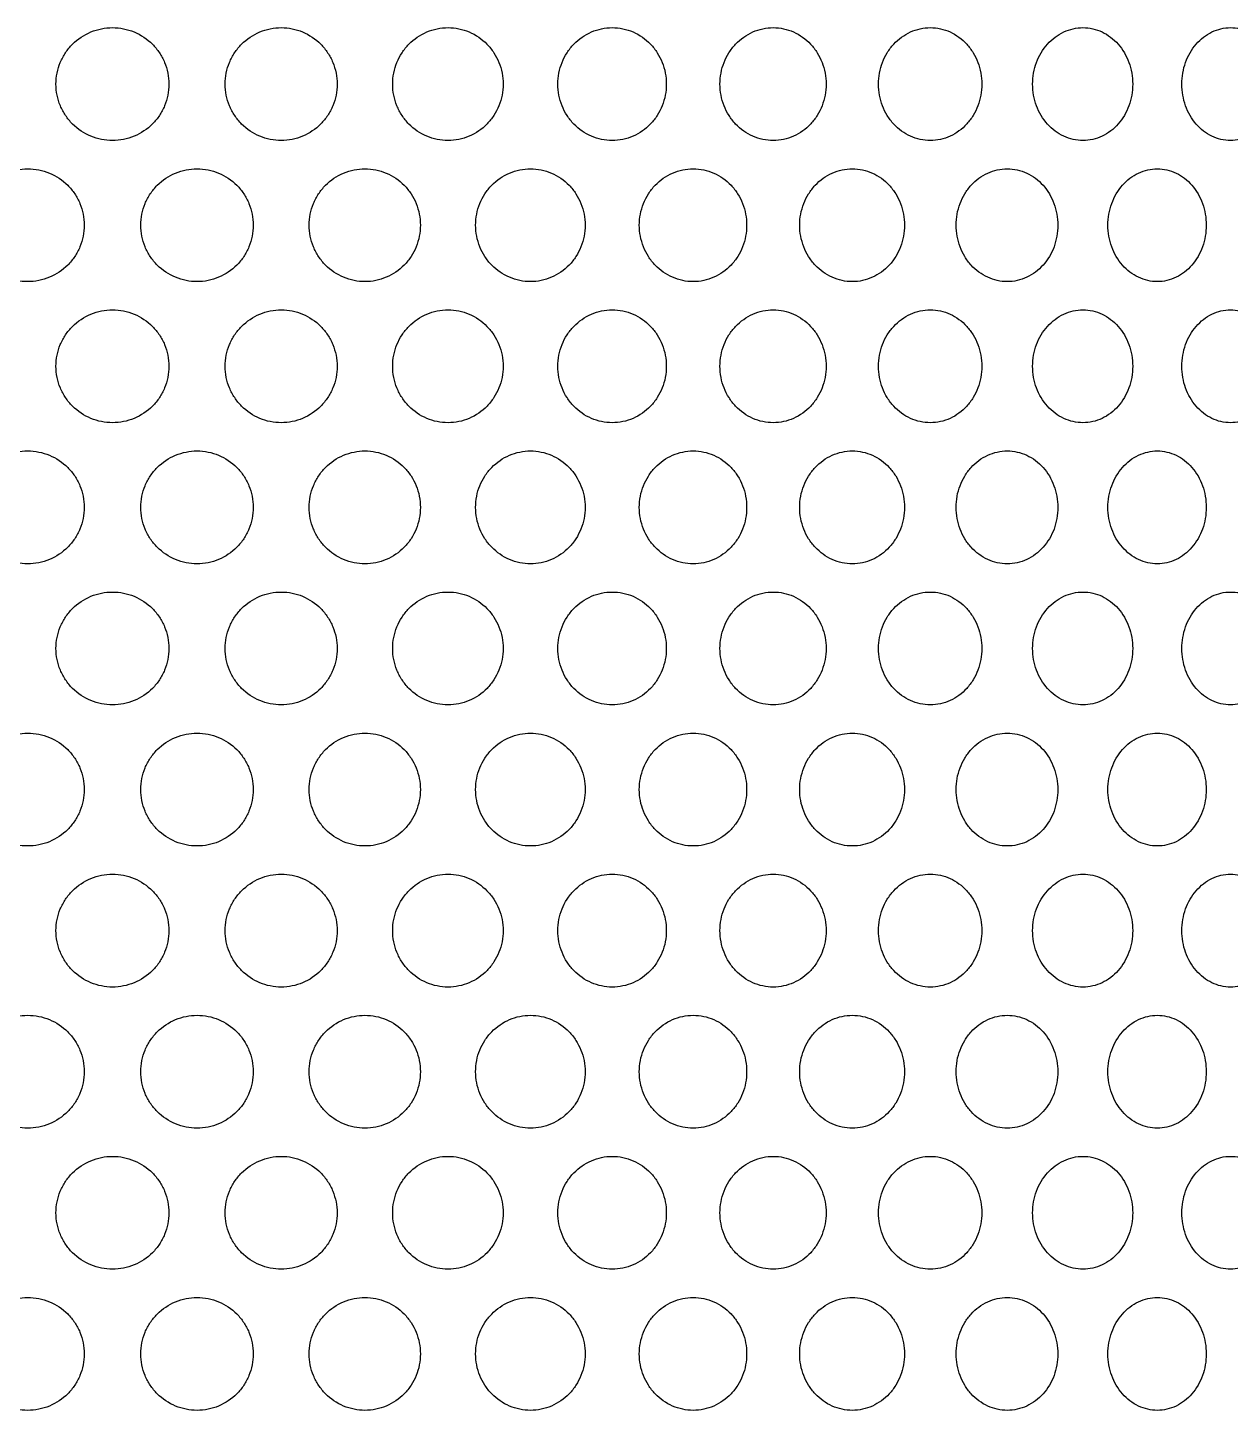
# Model space of a CAD drawing. Header units: millimetres. Extents: x 324 to 7054, y -67 to 2159.
# Drawn here: x 750.4 to 835.6, y 485 to 583 of the extents above; entities that cross this region are included whole.
import ezdxf

# ---------------------------------------------------------------- set-up
doc = ezdxf.new("R2010")
doc.units = ezdxf.units.MM
doc.header["$LTSCALE"] = 153.67
doc.layers.add('02___PRT_ALL_AXES', color=7, linetype='CONTINUOUS')

msp = doc.modelspace()

# ---------------------------------------------------------------- linework, layer by layer
at = {"layer": '02___PRT_ALL_AXES', "linetype": 'Continuous'}
for points in [[(752.37632, 579), (752.37667, 579.26583), (752.42868, 579.78945), (752.65989, 580.54514), (753.03027, 581.23528), (753.69785, 582.04859), (754.80822, 582.7909), (756.38491, 583.10456), (757.9558, 582.79082), (759.06199, 582.05038), (759.72703, 581.2386), (760.09688, 580.54817), (760.32796, 579.79095), (760.37991, 579.2663), (760.38025, 579)], [(764.36585, 579), (764.36619, 579.26583), (764.41779, 579.78945), (764.64715, 580.54514), (765.01453, 581.23528), (765.67662, 582.04859), (766.77756, 582.7909), (768.34005, 583.10456), (769.8959, 582.79082), (770.99093, 582.05038), (771.64908, 581.2386), (772.01506, 580.54817), (772.24369, 579.79095), (772.29508, 579.2663), (772.29542, 579)], [(776.23587, 579), (776.23621, 579.26583), (776.28719, 579.78945), (776.51379, 580.54514), (776.87671, 581.23528), (777.53065, 582.04859), (778.61775, 582.7909), (780.15978, 583.10456), (781.69437, 582.79082), (782.77386, 582.05038), (783.42249, 581.2386), (783.78312, 580.54817), (784.00838, 579.79095), (784.05902, 579.2663), (784.05935, 579)], [(787.93889, 579), (787.93923, 579.26583), (787.98938, 579.78945), (788.21231, 580.54514), (788.56931, 581.23528), (789.21249, 582.04859), (790.2814, 582.7909), (791.79679, 583.10456), (793.30398, 582.79082), (794.36361, 582.05038), (795.00013, 581.2386), (795.35396, 580.54817), (795.57496, 579.79095), (795.62463, 579.2663), (795.62496, 579)], [(799.42806, 579), (799.42839, 579.26583), (799.47752, 579.78945), (799.69588, 580.54514), (800.04554, 581.23528), (800.67538, 582.04859), (801.72182, 582.7909), (803.20451, 583.10456), (804.67826, 582.79082), (805.71379, 582.05038), (806.33564, 581.2386), (806.68127, 580.54817), (806.89711, 579.79095), (806.94562, 579.2663), (806.94594, 579)], [(810.65738, 579), (810.6577, 579.26583), (810.70561, 579.78945), (810.91854, 580.54514), (811.25945, 581.23528), (811.87343, 582.04859), (812.89321, 582.7909), (814.33727, 583.10456), (815.77168, 582.79082), (816.77896, 582.05038), (817.38366, 581.2386), (817.71969, 580.54817), (817.92952, 579.79095), (817.97668, 579.2663), (817.97699, 579)], [(821.5819, 579), (821.58221, 579.26583), (821.62871, 579.78945), (821.83535, 580.54514), (822.16615, 581.23528), (822.76182, 582.04859), (823.75086, 582.7909), (825.1505, 583.10456), (826.53983, 582.79082), (827.51483, 582.05038), (828.09996, 581.2386), (828.42506, 580.54817), (828.62803, 579.79095), (828.67364, 579.2663), (828.67394, 579)], [(832.15791, 579), (832.15821, 579.26583), (832.2031, 579.78945), (832.40263, 580.54514), (832.72199, 581.23528), (833.29696, 582.04859), (834.2513, 582.7909), (835.60093, 583.10456), (836.93962, 582.79082), (837.87843, 582.05038), (838.44164, 581.2386), (838.7545, 580.54817), (838.94981, 579.79095), (838.99369, 579.2663), (838.99398, 579)], [(760.38025, 579), (760.37991, 578.73417), (760.32815, 578.21055), (760.09803, 577.45486), (759.72926, 576.76472), (759.06423, 575.95141), (757.95703, 575.2091), (756.38192, 574.89544), (754.80945, 575.20918), (753.70009, 575.94962), (753.03251, 576.7614), (752.66104, 577.45183), (752.42887, 578.20905), (752.37666, 578.7337), (752.37632, 579)], [(772.29542, 579), (772.29508, 578.73417), (772.24388, 578.21055), (772.0162, 577.45486), (771.6513, 576.76472), (770.99315, 575.95141), (769.89712, 575.2091), (768.33709, 574.89544), (766.77878, 575.20918), (765.67884, 575.94962), (765.01676, 576.7614), (764.6483, 577.45183), (764.41798, 578.20905), (764.36618, 578.7337), (764.36585, 579)], [(784.05935, 579), (784.05901, 578.73417), (784.00857, 578.21055), (783.78424, 577.45486), (783.42467, 576.76472), (782.77604, 575.95141), (781.69557, 575.2091), (780.15686, 574.89544), (778.61896, 575.20918), (777.53285, 575.94962), (776.87891, 576.7614), (776.51492, 577.45183), (776.28738, 578.20905), (776.23621, 578.7337), (776.23587, 579)], [(795.62496, 579), (795.62463, 578.73417), (795.57514, 578.21055), (795.35506, 577.45486), (795.00227, 576.76472), (794.36575, 575.95141), (793.30516, 575.2091), (791.79392, 574.89544), (790.28258, 575.20918), (789.21465, 575.94962), (788.57148, 576.7614), (788.21342, 577.45183), (787.98957, 578.20905), (787.93922, 578.7337), (787.93889, 579)], [(806.94594, 579), (806.94562, 578.73417), (806.89729, 578.21055), (806.68234, 577.45486), (806.33773, 576.76472), (805.71588, 575.95141), (804.67942, 575.2091), (803.20171, 574.89544), (801.72298, 575.20918), (800.6775, 575.94962), (800.04766, 576.7614), (799.69697, 577.45183), (799.4777, 578.20905), (799.42838, 578.7337), (799.42806, 579)], [(817.97699, 579), (817.97667, 578.73417), (817.92969, 578.21055), (817.72074, 577.45486), (817.38569, 576.76472), (816.781, 575.95141), (815.77281, 575.2091), (814.33454, 574.89544), (812.89434, 575.20918), (811.87549, 575.94962), (811.26151, 576.7614), (810.9196, 577.45183), (810.70578, 578.20905), (810.65769, 578.7337), (810.65738, 579)], [(828.67394, 579), (828.67364, 578.73417), (828.62819, 578.21055), (828.42606, 577.45486), (828.10193, 576.76472), (827.5168, 575.95141), (826.54093, 575.2091), (825.14786, 574.89544), (823.75195, 575.20918), (822.76382, 575.94962), (822.16816, 576.7614), (821.83638, 577.45183), (821.62888, 578.20905), (821.58221, 578.7337), (821.5819, 579)], [(838.99398, 579), (838.99369, 578.73417), (838.94997, 578.21055), (838.75547, 577.45486), (838.44354, 576.76472), (837.88033, 575.95141), (836.94067, 575.2091), (835.59838, 574.89544), (834.25235, 575.20918), (833.29889, 575.94962), (832.72393, 576.7614), (832.40363, 577.45183), (832.20327, 578.20905), (832.1582, 578.7337), (832.15791, 579)], [(746.35174, 569), (746.35208, 569.26583), (746.40422, 569.78945), (746.63601, 570.54514), (747.00733, 571.23528), (747.67665, 572.04859), (748.79007, 572.7909), (750.37151, 573.10456), (751.94755, 572.79082), (753.05767, 572.05038), (753.72515, 571.2386), (754.09639, 570.54817), (754.32835, 569.79095), (754.3805, 569.2663), (754.38084, 569)], [(758.38303, 569), (758.38338, 569.26583), (758.4352, 569.78945), (758.66561, 570.54514), (759.03467, 571.23528), (759.69984, 572.04859), (760.80605, 572.7909), (762.37642, 573.10456), (763.94057, 572.79082), (765.04174, 572.05038), (765.70366, 571.2386), (766.07177, 570.54817), (766.30173, 569.79095), (766.35343, 569.2663), (766.35377, 569)], [(770.31878, 569), (770.31912, 569.26583), (770.37043, 569.78945), (770.59853, 570.54514), (770.96387, 571.23528), (771.62221, 572.04859), (772.71677, 572.7909), (774.26981, 573.10456), (775.8158, 572.79082), (776.90361, 572.05038), (777.55733, 571.2386), (777.92081, 570.54817), (778.14787, 569.79095), (778.19892, 569.2663), (778.19925, 569)], [(782.11121, 569), (782.11154, 569.26583), (782.16213, 569.78945), (782.38701, 570.54514), (782.74715, 571.23528), (783.39604, 572.04859), (784.47458, 572.7909), (786.00406, 573.10456), (787.5257, 572.79082), (788.5958, 572.05038), (789.2387, 571.2386), (789.59611, 570.54817), (789.81935, 569.79095), (789.86953, 569.2663), (789.86986, 569)], [(793.7131, 569), (793.71344, 569.26583), (793.7631, 569.78945), (793.98386, 570.54514), (794.33737, 571.23528), (794.97419, 572.04859), (796.0324, 572.7909), (797.53219, 573.10456), (799.0234, 572.79082), (800.07151, 572.05038), (800.70101, 571.2386), (801.05091, 570.54817), (801.26944, 569.79095), (801.31856, 569.2663), (801.31888, 569)], [(805.07803, 569), (805.07836, 569.26583), (805.1269, 569.78945), (805.34266, 570.54514), (805.68811, 571.23528), (806.31034, 572.04859), (807.34396, 572.7909), (808.80807, 573.10456), (810.26288, 572.79082), (811.2848, 572.05038), (811.89838, 571.2386), (812.23938, 570.54817), (812.45232, 569.79095), (812.50018, 569.2663), (812.5005, 569)], [(816.1605, 569), (816.16082, 569.26583), (816.20805, 569.78945), (816.41794, 570.54514), (816.75396, 571.23528), (817.35909, 572.04859), (818.364, 572.7909), (819.78656, 573.10456), (821.19914, 572.79082), (822.19078, 572.05038), (822.78599, 571.2386), (823.11672, 570.54817), (823.32322, 569.79095), (823.36963, 569.2663), (823.36993, 569)], [(826.91615, 569), (826.91646, 569.26583), (826.96218, 569.78945), (827.16536, 570.54514), (827.49061, 571.23528), (828.07622, 572.04859), (829.04839, 572.7909), (830.42372, 573.10456), (831.78841, 572.79082), (832.7458, 572.05038), (833.32025, 571.2386), (833.63939, 570.54817), (833.83863, 569.79095), (833.8834, 569.2663), (833.88369, 569)], [(754.38084, 569), (754.3805, 568.73417), (754.32854, 568.21055), (754.09755, 567.45486), (753.72739, 566.76472), (753.05991, 565.95141), (751.94879, 565.2091), (750.36851, 564.89544), (748.79131, 565.20918), (747.6789, 565.94962), (747.00958, 566.7614), (746.63716, 567.45183), (746.40441, 568.20905), (746.35208, 568.7337), (746.35174, 569)], [(766.35377, 569), (766.35343, 568.73417), (766.30192, 568.21055), (766.07291, 567.45486), (765.70589, 566.76472), (765.04397, 565.95141), (763.9418, 565.2091), (762.37345, 564.89544), (760.80728, 565.20918), (759.70207, 565.94962), (759.03691, 566.7614), (758.66676, 567.45183), (758.4354, 568.20905), (758.38337, 568.7337), (758.38303, 569)], [(778.19925, 569), (778.19891, 568.73417), (778.14806, 568.21055), (777.92194, 567.45486), (777.55953, 566.76472), (776.90581, 565.95141), (775.81702, 565.2091), (774.26687, 564.89544), (772.71799, 565.20918), (771.62442, 565.94962), (770.96608, 566.7614), (770.59967, 567.45183), (770.37062, 568.20905), (770.31912, 568.7337), (770.31878, 569)], [(789.86986, 569), (789.86952, 568.73417), (789.81953, 568.21055), (789.59722, 567.45486), (789.24086, 566.76472), (788.59797, 565.95141), (787.5269, 565.2091), (786.00116, 564.89544), (784.47578, 565.20918), (783.39822, 565.94962), (782.74934, 566.7614), (782.38813, 567.45183), (782.16232, 568.20905), (782.11154, 568.7337), (782.11121, 569)], [(801.31888, 569), (801.31856, 568.73417), (801.26962, 568.21055), (801.052, 567.45486), (800.70313, 566.76472), (800.07363, 565.95141), (799.02458, 565.2091), (797.52935, 564.89544), (796.03357, 565.20918), (794.97634, 565.94962), (794.33951, 566.7614), (793.98496, 567.45183), (793.76329, 568.20905), (793.71343, 568.7337), (793.7131, 569)], [(812.5005, 569), (812.50018, 568.73417), (812.4525, 568.21055), (812.24044, 567.45486), (811.90044, 566.76472), (811.28686, 565.95141), (810.26402, 565.2091), (808.8053, 564.89544), (807.34511, 565.20918), (806.31243, 565.94962), (805.69021, 566.7614), (805.34374, 567.45183), (805.12708, 568.20905), (805.07835, 568.7337), (805.07803, 569)], [(823.36993, 569), (823.36963, 568.73417), (823.32339, 568.21055), (823.11775, 567.45486), (822.78799, 566.76472), (822.19278, 565.95141), (821.20025, 565.2091), (819.78387, 564.89544), (818.36511, 565.20918), (817.36112, 565.94962), (816.756, 566.7614), (816.41898, 567.45183), (816.20822, 568.20905), (816.16081, 568.7337), (816.1605, 569)], [(833.88369, 569), (833.8834, 568.73417), (833.83879, 568.21055), (833.64038, 567.45486), (833.32218, 566.76472), (832.74773, 565.95141), (831.78948, 565.2091), (830.42112, 564.89544), (829.04947, 565.20918), (828.07818, 565.94962), (827.49258, 566.7614), (827.16638, 567.45183), (826.96235, 568.20905), (826.91645, 568.7337), (826.91615, 569)], [(752.37632, 559), (752.37667, 559.26583), (752.42868, 559.78945), (752.65989, 560.54514), (753.03027, 561.23528), (753.69785, 562.04859), (754.80822, 562.7909), (756.38491, 563.10456), (757.9558, 562.79082), (759.06199, 562.05038), (759.72703, 561.2386), (760.09688, 560.54817), (760.32796, 559.79095), (760.37991, 559.2663), (760.38025, 559)], [(764.36585, 559), (764.36619, 559.26583), (764.41779, 559.78945), (764.64715, 560.54514), (765.01453, 561.23528), (765.67662, 562.04859), (766.77756, 562.7909), (768.34005, 563.10456), (769.8959, 562.79082), (770.99093, 562.05038), (771.64908, 561.2386), (772.01506, 560.54817), (772.24369, 559.79095), (772.29508, 559.2663), (772.29542, 559)], [(776.23587, 559), (776.23621, 559.26583), (776.28719, 559.78945), (776.51379, 560.54514), (776.87671, 561.23528), (777.53065, 562.04859), (778.61775, 562.7909), (780.15978, 563.10456), (781.69437, 562.79082), (782.77386, 562.05038), (783.42249, 561.2386), (783.78312, 560.54817), (784.00838, 559.79095), (784.05902, 559.2663), (784.05935, 559)], [(787.93889, 559), (787.93923, 559.26583), (787.98938, 559.78945), (788.21231, 560.54514), (788.56931, 561.23528), (789.21249, 562.04859), (790.2814, 562.7909), (791.79679, 563.10456), (793.30398, 562.79082), (794.36361, 562.05038), (795.00013, 561.2386), (795.35396, 560.54817), (795.57496, 559.79095), (795.62463, 559.2663), (795.62496, 559)], [(799.42806, 559), (799.42839, 559.26583), (799.47752, 559.78945), (799.69588, 560.54514), (800.04554, 561.23528), (800.67538, 562.04859), (801.72182, 562.7909), (803.20451, 563.10456), (804.67826, 562.79082), (805.71379, 562.05038), (806.33564, 561.2386), (806.68127, 560.54817), (806.89711, 559.79095), (806.94562, 559.2663), (806.94594, 559)], [(810.65738, 559), (810.6577, 559.26583), (810.70561, 559.78945), (810.91854, 560.54514), (811.25945, 561.23528), (811.87343, 562.04859), (812.89321, 562.7909), (814.33727, 563.10456), (815.77168, 562.79082), (816.77896, 562.05038), (817.38366, 561.2386), (817.71969, 560.54817), (817.92952, 559.79095), (817.97668, 559.2663), (817.97699, 559)], [(821.5819, 559), (821.58221, 559.26583), (821.62871, 559.78945), (821.83535, 560.54514), (822.16615, 561.23528), (822.76182, 562.04859), (823.75086, 562.7909), (825.1505, 563.10456), (826.53983, 562.79082), (827.51483, 562.05038), (828.09996, 561.2386), (828.42506, 560.54817), (828.62803, 559.79095), (828.67364, 559.2663), (828.67394, 559)], [(832.15791, 559), (832.15821, 559.26583), (832.2031, 559.78945), (832.40263, 560.54514), (832.72199, 561.23528), (833.29696, 562.04859), (834.2513, 562.7909), (835.60093, 563.10456), (836.93962, 562.79082), (837.87843, 562.05038), (838.44164, 561.2386), (838.7545, 560.54817), (838.94981, 559.79095), (838.99369, 559.2663), (838.99398, 559)], [(760.38025, 559), (760.37991, 558.73417), (760.32815, 558.21055), (760.09803, 557.45486), (759.72926, 556.76472), (759.06423, 555.95141), (757.95703, 555.2091), (756.38192, 554.89544), (754.80945, 555.20918), (753.70009, 555.94962), (753.03251, 556.7614), (752.66104, 557.45183), (752.42887, 558.20905), (752.37666, 558.7337), (752.37632, 559)], [(772.29542, 559), (772.29508, 558.73417), (772.24388, 558.21055), (772.0162, 557.45486), (771.6513, 556.76472), (770.99315, 555.95141), (769.89712, 555.2091), (768.33709, 554.89544), (766.77878, 555.20918), (765.67884, 555.94962), (765.01676, 556.7614), (764.6483, 557.45183), (764.41798, 558.20905), (764.36618, 558.7337), (764.36585, 559)], [(784.05935, 559), (784.05901, 558.73417), (784.00857, 558.21055), (783.78424, 557.45486), (783.42467, 556.76472), (782.77604, 555.95141), (781.69557, 555.2091), (780.15686, 554.89544), (778.61896, 555.20918), (777.53285, 555.94962), (776.87891, 556.7614), (776.51492, 557.45183), (776.28738, 558.20905), (776.23621, 558.7337), (776.23587, 559)], [(795.62496, 559), (795.62463, 558.73417), (795.57514, 558.21055), (795.35506, 557.45486), (795.00227, 556.76472), (794.36575, 555.95141), (793.30516, 555.2091), (791.79392, 554.89544), (790.28258, 555.20918), (789.21465, 555.94962), (788.57148, 556.7614), (788.21342, 557.45183), (787.98957, 558.20905), (787.93922, 558.7337), (787.93889, 559)], [(806.94594, 559), (806.94562, 558.73417), (806.89729, 558.21055), (806.68234, 557.45486), (806.33773, 556.76472), (805.71588, 555.95141), (804.67942, 555.2091), (803.20171, 554.89544), (801.72298, 555.20918), (800.6775, 555.94962), (800.04766, 556.7614), (799.69697, 557.45183), (799.4777, 558.20905), (799.42838, 558.7337), (799.42806, 559)], [(817.97699, 559), (817.97667, 558.73417), (817.92969, 558.21055), (817.72074, 557.45486), (817.38569, 556.76472), (816.781, 555.95141), (815.77281, 555.2091), (814.33454, 554.89544), (812.89434, 555.20918), (811.87549, 555.94962), (811.26151, 556.7614), (810.9196, 557.45183), (810.70578, 558.20905), (810.65769, 558.7337), (810.65738, 559)], [(828.67394, 559), (828.67364, 558.73417), (828.62819, 558.21055), (828.42606, 557.45486), (828.10193, 556.76472), (827.5168, 555.95141), (826.54093, 555.2091), (825.14786, 554.89544), (823.75195, 555.20918), (822.76382, 555.94962), (822.16816, 556.7614), (821.83638, 557.45183), (821.62888, 558.20905), (821.58221, 558.7337), (821.5819, 559)], [(838.99398, 559), (838.99369, 558.73417), (838.94997, 558.21055), (838.75547, 557.45486), (838.44354, 556.76472), (837.88033, 555.95141), (836.94067, 555.2091), (835.59838, 554.89544), (834.25235, 555.20918), (833.29889, 555.94962), (832.72393, 556.7614), (832.40363, 557.45183), (832.20327, 558.20905), (832.1582, 558.7337), (832.15791, 559)], [(746.35174, 549), (746.35208, 549.26583), (746.40422, 549.78945), (746.63601, 550.54514), (747.00733, 551.23528), (747.67665, 552.04859), (748.79007, 552.7909), (750.37151, 553.10456), (751.94755, 552.79082), (753.05767, 552.05038), (753.72515, 551.2386), (754.09639, 550.54817), (754.32835, 549.79095), (754.3805, 549.2663), (754.38084, 549)], [(758.38303, 549), (758.38338, 549.26583), (758.4352, 549.78945), (758.66561, 550.54514), (759.03467, 551.23528), (759.69984, 552.04859), (760.80605, 552.7909), (762.37642, 553.10456), (763.94057, 552.79082), (765.04174, 552.05038), (765.70366, 551.2386), (766.07177, 550.54817), (766.30173, 549.79095), (766.35343, 549.2663), (766.35377, 549)], [(770.31878, 549), (770.31912, 549.26583), (770.37043, 549.78945), (770.59853, 550.54514), (770.96387, 551.23528), (771.62221, 552.04859), (772.71677, 552.7909), (774.26981, 553.10456), (775.8158, 552.79082), (776.90361, 552.05038), (777.55733, 551.2386), (777.92081, 550.54817), (778.14787, 549.79095), (778.19892, 549.2663), (778.19925, 549)], [(782.11121, 549), (782.11154, 549.26583), (782.16213, 549.78945), (782.38701, 550.54514), (782.74715, 551.23528), (783.39604, 552.04859), (784.47458, 552.7909), (786.00406, 553.10456), (787.5257, 552.79082), (788.5958, 552.05038), (789.2387, 551.2386), (789.59611, 550.54817), (789.81935, 549.79095), (789.86953, 549.2663), (789.86986, 549)], [(793.7131, 549), (793.71344, 549.26583), (793.7631, 549.78945), (793.98386, 550.54514), (794.33737, 551.23528), (794.97419, 552.04859), (796.0324, 552.7909), (797.53219, 553.10456), (799.0234, 552.79082), (800.07151, 552.05038), (800.70101, 551.2386), (801.05091, 550.54817), (801.26944, 549.79095), (801.31856, 549.2663), (801.31888, 549)], [(805.07803, 549), (805.07836, 549.26583), (805.1269, 549.78945), (805.34266, 550.54514), (805.68811, 551.23528), (806.31034, 552.04859), (807.34396, 552.7909), (808.80807, 553.10456), (810.26288, 552.79082), (811.2848, 552.05038), (811.89838, 551.2386), (812.23938, 550.54817), (812.45232, 549.79095), (812.50018, 549.2663), (812.5005, 549)], [(816.1605, 549), (816.16082, 549.26583), (816.20805, 549.78945), (816.41794, 550.54514), (816.75396, 551.23528), (817.35909, 552.04859), (818.364, 552.7909), (819.78656, 553.10456), (821.19914, 552.79082), (822.19078, 552.05038), (822.78599, 551.2386), (823.11672, 550.54817), (823.32322, 549.79095), (823.36963, 549.2663), (823.36993, 549)], [(826.91615, 549), (826.91646, 549.26583), (826.96218, 549.78945), (827.16536, 550.54514), (827.49061, 551.23528), (828.07622, 552.04859), (829.04839, 552.7909), (830.42372, 553.10456), (831.78841, 552.79082), (832.7458, 552.05038), (833.32025, 551.2386), (833.63939, 550.54817), (833.83863, 549.79095), (833.8834, 549.2663), (833.88369, 549)], [(754.38084, 549), (754.3805, 548.73417), (754.32854, 548.21055), (754.09755, 547.45486), (753.72739, 546.76472), (753.05991, 545.95141), (751.94879, 545.2091), (750.36851, 544.89544), (748.79131, 545.20918), (747.6789, 545.94962), (747.00958, 546.7614), (746.63716, 547.45183), (746.40441, 548.20905), (746.35208, 548.7337), (746.35174, 549)], [(766.35377, 549), (766.35343, 548.73417), (766.30192, 548.21055), (766.07291, 547.45486), (765.70589, 546.76472), (765.04397, 545.95141), (763.9418, 545.2091), (762.37345, 544.89544), (760.80728, 545.20918), (759.70207, 545.94962), (759.03691, 546.7614), (758.66676, 547.45183), (758.4354, 548.20905), (758.38337, 548.7337), (758.38303, 549)], [(778.19925, 549), (778.19891, 548.73417), (778.14806, 548.21055), (777.92194, 547.45486), (777.55953, 546.76472), (776.90581, 545.95141), (775.81702, 545.2091), (774.26687, 544.89544), (772.71799, 545.20918), (771.62442, 545.94962), (770.96608, 546.7614), (770.59967, 547.45183), (770.37062, 548.20905), (770.31912, 548.7337), (770.31878, 549)], [(789.86986, 549), (789.86952, 548.73417), (789.81953, 548.21055), (789.59722, 547.45486), (789.24086, 546.76472), (788.59797, 545.95141), (787.5269, 545.2091), (786.00116, 544.89544), (784.47578, 545.20918), (783.39822, 545.94962), (782.74934, 546.7614), (782.38813, 547.45183), (782.16232, 548.20905), (782.11154, 548.7337), (782.11121, 549)], [(801.31888, 549), (801.31856, 548.73417), (801.26962, 548.21055), (801.052, 547.45486), (800.70313, 546.76472), (800.07363, 545.95141), (799.02458, 545.2091), (797.52935, 544.89544), (796.03357, 545.20918), (794.97634, 545.94962), (794.33951, 546.7614), (793.98496, 547.45183), (793.76329, 548.20905), (793.71343, 548.7337), (793.7131, 549)], [(812.5005, 549), (812.50018, 548.73417), (812.4525, 548.21055), (812.24044, 547.45486), (811.90044, 546.76472), (811.28686, 545.95141), (810.26402, 545.2091), (808.8053, 544.89544), (807.34511, 545.20918), (806.31243, 545.94962), (805.69021, 546.7614), (805.34374, 547.45183), (805.12708, 548.20905), (805.07835, 548.7337), (805.07803, 549)], [(823.36993, 549), (823.36963, 548.73417), (823.32339, 548.21055), (823.11775, 547.45486), (822.78799, 546.76472), (822.19278, 545.95141), (821.20025, 545.2091), (819.78387, 544.89544), (818.36511, 545.20918), (817.36112, 545.94962), (816.756, 546.7614), (816.41898, 547.45183), (816.20822, 548.20905), (816.16081, 548.7337), (816.1605, 549)], [(833.88369, 549), (833.8834, 548.73417), (833.83879, 548.21055), (833.64038, 547.45486), (833.32218, 546.76472), (832.74773, 545.95141), (831.78948, 545.2091), (830.42112, 544.89544), (829.04947, 545.20918), (828.07818, 545.94962), (827.49258, 546.7614), (827.16638, 547.45183), (826.96235, 548.20905), (826.91645, 548.7337), (826.91615, 549)], [(752.37632, 539), (752.37667, 539.26583), (752.42868, 539.78945), (752.65989, 540.54514), (753.03027, 541.23528), (753.69785, 542.04859), (754.80822, 542.7909), (756.38491, 543.10456), (757.9558, 542.79082), (759.06199, 542.05038), (759.72703, 541.2386), (760.09688, 540.54817), (760.32796, 539.79095), (760.37991, 539.2663), (760.38025, 539)], [(764.36585, 539), (764.36619, 539.26583), (764.41779, 539.78945), (764.64715, 540.54514), (765.01453, 541.23528), (765.67662, 542.04859), (766.77756, 542.7909), (768.34005, 543.10456), (769.8959, 542.79082), (770.99093, 542.05038), (771.64908, 541.2386), (772.01506, 540.54817), (772.24369, 539.79095), (772.29508, 539.2663), (772.29542, 539)], [(776.23587, 539), (776.23621, 539.26583), (776.28719, 539.78945), (776.51379, 540.54514), (776.87671, 541.23528), (777.53065, 542.04859), (778.61775, 542.7909), (780.15978, 543.10456), (781.69437, 542.79082), (782.77386, 542.05038), (783.42249, 541.2386), (783.78312, 540.54817), (784.00838, 539.79095), (784.05902, 539.2663), (784.05935, 539)], [(787.93889, 539), (787.93923, 539.26583), (787.98938, 539.78945), (788.21231, 540.54514), (788.56931, 541.23528), (789.21249, 542.04859), (790.2814, 542.7909), (791.79679, 543.10456), (793.30398, 542.79082), (794.36361, 542.05038), (795.00013, 541.2386), (795.35396, 540.54817), (795.57496, 539.79095), (795.62463, 539.2663), (795.62496, 539)], [(799.42806, 539), (799.42839, 539.26583), (799.47752, 539.78945), (799.69588, 540.54514), (800.04554, 541.23528), (800.67538, 542.04859), (801.72182, 542.7909), (803.20451, 543.10456), (804.67826, 542.79082), (805.71379, 542.05038), (806.33564, 541.2386), (806.68127, 540.54817), (806.89711, 539.79095), (806.94562, 539.2663), (806.94594, 539)], [(810.65738, 539), (810.6577, 539.26583), (810.70561, 539.78945), (810.91854, 540.54514), (811.25945, 541.23528), (811.87343, 542.04859), (812.89321, 542.7909), (814.33727, 543.10456), (815.77168, 542.79082), (816.77896, 542.05038), (817.38366, 541.2386), (817.71969, 540.54817), (817.92952, 539.79095), (817.97668, 539.2663), (817.97699, 539)], [(821.5819, 539), (821.58221, 539.26583), (821.62871, 539.78945), (821.83535, 540.54514), (822.16615, 541.23528), (822.76182, 542.04859), (823.75086, 542.7909), (825.1505, 543.10456), (826.53983, 542.79082), (827.51483, 542.05038), (828.09996, 541.2386), (828.42506, 540.54817), (828.62803, 539.79095), (828.67364, 539.2663), (828.67394, 539)], [(832.15791, 539), (832.15821, 539.26583), (832.2031, 539.78945), (832.40263, 540.54514), (832.72199, 541.23528), (833.29696, 542.04859), (834.2513, 542.7909), (835.60093, 543.10456), (836.93962, 542.79082), (837.87843, 542.05038), (838.44164, 541.2386), (838.7545, 540.54817), (838.94981, 539.79095), (838.99369, 539.2663), (838.99398, 539)], [(760.38025, 539), (760.37991, 538.73417), (760.32815, 538.21055), (760.09803, 537.45486), (759.72926, 536.76472), (759.06423, 535.95141), (757.95703, 535.2091), (756.38192, 534.89544), (754.80945, 535.20918), (753.70009, 535.94962), (753.03251, 536.7614), (752.66104, 537.45183), (752.42887, 538.20905), (752.37666, 538.7337), (752.37632, 539)], [(772.29542, 539), (772.29508, 538.73417), (772.24388, 538.21055), (772.0162, 537.45486), (771.6513, 536.76472), (770.99315, 535.95141), (769.89712, 535.2091), (768.33709, 534.89544), (766.77878, 535.20918), (765.67884, 535.94962), (765.01676, 536.7614), (764.6483, 537.45183), (764.41798, 538.20905), (764.36618, 538.7337), (764.36585, 539)], [(784.05935, 539), (784.05901, 538.73417), (784.00857, 538.21055), (783.78424, 537.45486), (783.42467, 536.76472), (782.77604, 535.95141), (781.69557, 535.2091), (780.15686, 534.89544), (778.61896, 535.20918), (777.53285, 535.94962), (776.87891, 536.7614), (776.51492, 537.45183), (776.28738, 538.20905), (776.23621, 538.7337), (776.23587, 539)], [(795.62496, 539), (795.62463, 538.73417), (795.57514, 538.21055), (795.35506, 537.45486), (795.00227, 536.76472), (794.36575, 535.95141), (793.30516, 535.2091), (791.79392, 534.89544), (790.28258, 535.20918), (789.21465, 535.94962), (788.57148, 536.7614), (788.21342, 537.45183), (787.98957, 538.20905), (787.93922, 538.7337), (787.93889, 539)], [(806.94594, 539), (806.94562, 538.73417), (806.89729, 538.21055), (806.68234, 537.45486), (806.33773, 536.76472), (805.71588, 535.95141), (804.67942, 535.2091), (803.20171, 534.89544), (801.72298, 535.20918), (800.6775, 535.94962), (800.04766, 536.7614), (799.69697, 537.45183), (799.4777, 538.20905), (799.42838, 538.7337), (799.42806, 539)], [(817.97699, 539), (817.97667, 538.73417), (817.92969, 538.21055), (817.72074, 537.45486), (817.38569, 536.76472), (816.781, 535.95141), (815.77281, 535.2091), (814.33454, 534.89544), (812.89434, 535.20918), (811.87549, 535.94962), (811.26151, 536.7614), (810.9196, 537.45183), (810.70578, 538.20905), (810.65769, 538.7337), (810.65738, 539)], [(828.67394, 539), (828.67364, 538.73417), (828.62819, 538.21055), (828.42606, 537.45486), (828.10193, 536.76472), (827.5168, 535.95141), (826.54093, 535.2091), (825.14786, 534.89544), (823.75195, 535.20918), (822.76382, 535.94962), (822.16816, 536.7614), (821.83638, 537.45183), (821.62888, 538.20905), (821.58221, 538.7337), (821.5819, 539)], [(838.99398, 539), (838.99369, 538.73417), (838.94997, 538.21055), (838.75547, 537.45486), (838.44354, 536.76472), (837.88033, 535.95141), (836.94067, 535.2091), (835.59838, 534.89544), (834.25235, 535.20918), (833.29889, 535.94962), (832.72393, 536.7614), (832.40363, 537.45183), (832.20327, 538.20905), (832.1582, 538.7337), (832.15791, 539)], [(746.35174, 529), (746.35208, 529.26583), (746.40422, 529.78945), (746.63601, 530.54514), (747.00733, 531.23528), (747.67665, 532.04859), (748.79007, 532.7909), (750.37151, 533.10456), (751.94755, 532.79082), (753.05767, 532.05038), (753.72515, 531.2386), (754.09639, 530.54817), (754.32835, 529.79095), (754.3805, 529.2663), (754.38084, 529)], [(758.38303, 529), (758.38338, 529.26583), (758.4352, 529.78945), (758.66561, 530.54514), (759.03467, 531.23528), (759.69984, 532.04859), (760.80605, 532.7909), (762.37642, 533.10456), (763.94057, 532.79082), (765.04174, 532.05038), (765.70366, 531.2386), (766.07177, 530.54817), (766.30173, 529.79095), (766.35343, 529.2663), (766.35377, 529)], [(770.31878, 529), (770.31912, 529.26583), (770.37043, 529.78945), (770.59853, 530.54514), (770.96387, 531.23528), (771.62221, 532.04859), (772.71677, 532.7909), (774.26981, 533.10456), (775.8158, 532.79082), (776.90361, 532.05038), (777.55733, 531.2386), (777.92081, 530.54817), (778.14787, 529.79095), (778.19892, 529.2663), (778.19925, 529)], [(782.11121, 529), (782.11154, 529.26583), (782.16213, 529.78945), (782.38701, 530.54514), (782.74715, 531.23528), (783.39604, 532.04859), (784.47458, 532.7909), (786.00406, 533.10456), (787.5257, 532.79082), (788.5958, 532.05038), (789.2387, 531.2386), (789.59611, 530.54817), (789.81935, 529.79095), (789.86953, 529.2663), (789.86986, 529)], [(793.7131, 529), (793.71344, 529.26583), (793.7631, 529.78945), (793.98386, 530.54514), (794.33737, 531.23528), (794.97419, 532.04859), (796.0324, 532.7909), (797.53219, 533.10456), (799.0234, 532.79082), (800.07151, 532.05038), (800.70101, 531.2386), (801.05091, 530.54817), (801.26944, 529.79095), (801.31856, 529.2663), (801.31888, 529)], [(805.07803, 529), (805.07836, 529.26583), (805.1269, 529.78945), (805.34266, 530.54514), (805.68811, 531.23528), (806.31034, 532.04859), (807.34396, 532.7909), (808.80807, 533.10456), (810.26288, 532.79082), (811.2848, 532.05038), (811.89838, 531.2386), (812.23938, 530.54817), (812.45232, 529.79095), (812.50018, 529.2663), (812.5005, 529)], [(816.1605, 529), (816.16082, 529.26583), (816.20805, 529.78945), (816.41794, 530.54514), (816.75396, 531.23528), (817.35909, 532.04859), (818.364, 532.7909), (819.78656, 533.10456), (821.19914, 532.79082), (822.19078, 532.05038), (822.78599, 531.2386), (823.11672, 530.54817), (823.32322, 529.79095), (823.36963, 529.2663), (823.36993, 529)], [(826.91615, 529), (826.91646, 529.26583), (826.96218, 529.78945), (827.16536, 530.54514), (827.49061, 531.23528), (828.07622, 532.04859), (829.04839, 532.7909), (830.42372, 533.10456), (831.78841, 532.79082), (832.7458, 532.05038), (833.32025, 531.2386), (833.63939, 530.54817), (833.83863, 529.79095), (833.8834, 529.2663), (833.88369, 529)], [(754.38084, 529), (754.3805, 528.73417), (754.32854, 528.21055), (754.09755, 527.45486), (753.72739, 526.76472), (753.05991, 525.95141), (751.94879, 525.2091), (750.36851, 524.89544), (748.79131, 525.20918), (747.6789, 525.94962), (747.00958, 526.7614), (746.63716, 527.45183), (746.40441, 528.20905), (746.35208, 528.7337), (746.35174, 529)], [(766.35377, 529), (766.35343, 528.73417), (766.30192, 528.21055), (766.07291, 527.45486), (765.70589, 526.76472), (765.04397, 525.95141), (763.9418, 525.2091), (762.37345, 524.89544), (760.80728, 525.20918), (759.70207, 525.94962), (759.03691, 526.7614), (758.66676, 527.45183), (758.4354, 528.20905), (758.38337, 528.7337), (758.38303, 529)], [(778.19925, 529), (778.19891, 528.73417), (778.14806, 528.21055), (777.92194, 527.45486), (777.55953, 526.76472), (776.90581, 525.95141), (775.81702, 525.2091), (774.26687, 524.89544), (772.71799, 525.20918), (771.62442, 525.94962), (770.96608, 526.7614), (770.59967, 527.45183), (770.37062, 528.20905), (770.31912, 528.7337), (770.31878, 529)], [(789.86986, 529), (789.86952, 528.73417), (789.81953, 528.21055), (789.59722, 527.45486), (789.24086, 526.76472), (788.59797, 525.95141), (787.5269, 525.2091), (786.00116, 524.89544), (784.47578, 525.20918), (783.39822, 525.94962), (782.74934, 526.7614), (782.38813, 527.45183), (782.16232, 528.20905), (782.11154, 528.7337), (782.11121, 529)], [(801.31888, 529), (801.31856, 528.73417), (801.26962, 528.21055), (801.052, 527.45486), (800.70313, 526.76472), (800.07363, 525.95141), (799.02458, 525.2091), (797.52935, 524.89544), (796.03357, 525.20918), (794.97634, 525.94962), (794.33951, 526.7614), (793.98496, 527.45183), (793.76329, 528.20905), (793.71343, 528.7337), (793.7131, 529)], [(812.5005, 529), (812.50018, 528.73417), (812.4525, 528.21055), (812.24044, 527.45486), (811.90044, 526.76472), (811.28686, 525.95141), (810.26402, 525.2091), (808.8053, 524.89544), (807.34511, 525.20918), (806.31243, 525.94962), (805.69021, 526.7614), (805.34374, 527.45183), (805.12708, 528.20905), (805.07835, 528.7337), (805.07803, 529)], [(823.36993, 529), (823.36963, 528.73417), (823.32339, 528.21055), (823.11775, 527.45486), (822.78799, 526.76472), (822.19278, 525.95141), (821.20025, 525.2091), (819.78387, 524.89544), (818.36511, 525.20918), (817.36112, 525.94962), (816.756, 526.7614), (816.41898, 527.45183), (816.20822, 528.20905), (816.16081, 528.7337), (816.1605, 529)], [(833.88369, 529), (833.8834, 528.73417), (833.83879, 528.21055), (833.64038, 527.45486), (833.32218, 526.76472), (832.74773, 525.95141), (831.78948, 525.2091), (830.42112, 524.89544), (829.04947, 525.20918), (828.07818, 525.94962), (827.49258, 526.7614), (827.16638, 527.45183), (826.96235, 528.20905), (826.91645, 528.7337), (826.91615, 529)], [(752.37632, 519), (752.37667, 519.26583), (752.42868, 519.78945), (752.65989, 520.54514), (753.03027, 521.23528), (753.69785, 522.04859), (754.80822, 522.7909), (756.38491, 523.10456), (757.9558, 522.79082), (759.06199, 522.05038), (759.72703, 521.2386), (760.09688, 520.54817), (760.32796, 519.79095), (760.37991, 519.2663), (760.38025, 519)], [(764.36585, 519), (764.36619, 519.26583), (764.41779, 519.78945), (764.64715, 520.54514), (765.01453, 521.23528), (765.67662, 522.04859), (766.77756, 522.7909), (768.34005, 523.10456), (769.8959, 522.79082), (770.99093, 522.05038), (771.64908, 521.2386), (772.01506, 520.54817), (772.24369, 519.79095), (772.29508, 519.2663), (772.29542, 519)], [(776.23587, 519), (776.23621, 519.26583), (776.28719, 519.78945), (776.51379, 520.54514), (776.87671, 521.23528), (777.53065, 522.04859), (778.61775, 522.7909), (780.15978, 523.10456), (781.69437, 522.79082), (782.77386, 522.05038), (783.42249, 521.2386), (783.78312, 520.54817), (784.00838, 519.79095), (784.05902, 519.2663), (784.05935, 519)], [(787.93889, 519), (787.93923, 519.26583), (787.98938, 519.78945), (788.21231, 520.54514), (788.56931, 521.23528), (789.21249, 522.04859), (790.2814, 522.7909), (791.79679, 523.10456), (793.30398, 522.79082), (794.36361, 522.05038), (795.00013, 521.2386), (795.35396, 520.54817), (795.57496, 519.79095), (795.62463, 519.2663), (795.62496, 519)], [(799.42806, 519), (799.42839, 519.26583), (799.47752, 519.78945), (799.69588, 520.54514), (800.04554, 521.23528), (800.67538, 522.04859), (801.72182, 522.7909), (803.20451, 523.10456), (804.67826, 522.79082), (805.71379, 522.05038), (806.33564, 521.2386), (806.68127, 520.54817), (806.89711, 519.79095), (806.94562, 519.2663), (806.94594, 519)], [(810.65738, 519), (810.6577, 519.26583), (810.70561, 519.78945), (810.91854, 520.54514), (811.25945, 521.23528), (811.87343, 522.04859), (812.89321, 522.7909), (814.33727, 523.10456), (815.77168, 522.79082), (816.77896, 522.05038), (817.38366, 521.2386), (817.71969, 520.54817), (817.92952, 519.79095), (817.97668, 519.2663), (817.97699, 519)], [(821.5819, 519), (821.58221, 519.26583), (821.62871, 519.78945), (821.83535, 520.54514), (822.16615, 521.23528), (822.76182, 522.04859), (823.75086, 522.7909), (825.1505, 523.10456), (826.53983, 522.79082), (827.51483, 522.05038), (828.09996, 521.2386), (828.42506, 520.54817), (828.62803, 519.79095), (828.67364, 519.2663), (828.67394, 519)], [(832.15791, 519), (832.15821, 519.26583), (832.2031, 519.78945), (832.40263, 520.54514), (832.72199, 521.23528), (833.29696, 522.04859), (834.2513, 522.7909), (835.60093, 523.10456), (836.93962, 522.79082), (837.87843, 522.05038), (838.44164, 521.2386), (838.7545, 520.54817), (838.94981, 519.79095), (838.99369, 519.2663), (838.99398, 519)], [(760.38025, 519), (760.37991, 518.73417), (760.32815, 518.21055), (760.09803, 517.45486), (759.72926, 516.76472), (759.06423, 515.95141), (757.95703, 515.2091), (756.38192, 514.89544), (754.80945, 515.20918), (753.70009, 515.94962), (753.03251, 516.7614), (752.66104, 517.45183), (752.42887, 518.20905), (752.37666, 518.7337), (752.37632, 519)], [(772.29542, 519), (772.29508, 518.73417), (772.24388, 518.21055), (772.0162, 517.45486), (771.6513, 516.76472), (770.99315, 515.95141), (769.89712, 515.2091), (768.33709, 514.89544), (766.77878, 515.20918), (765.67884, 515.94962), (765.01676, 516.7614), (764.6483, 517.45183), (764.41798, 518.20905), (764.36618, 518.7337), (764.36585, 519)], [(784.05935, 519), (784.05901, 518.73417), (784.00857, 518.21055), (783.78424, 517.45486), (783.42467, 516.76472), (782.77604, 515.95141), (781.69557, 515.2091), (780.15686, 514.89544), (778.61896, 515.20918), (777.53285, 515.94962), (776.87891, 516.7614), (776.51492, 517.45183), (776.28738, 518.20905), (776.23621, 518.7337), (776.23587, 519)], [(795.62496, 519), (795.62463, 518.73417), (795.57514, 518.21055), (795.35506, 517.45486), (795.00227, 516.76472), (794.36575, 515.95141), (793.30516, 515.2091), (791.79392, 514.89544), (790.28258, 515.20918), (789.21465, 515.94962), (788.57148, 516.7614), (788.21342, 517.45183), (787.98957, 518.20905), (787.93922, 518.7337), (787.93889, 519)], [(806.94594, 519), (806.94562, 518.73417), (806.89729, 518.21055), (806.68234, 517.45486), (806.33773, 516.76472), (805.71588, 515.95141), (804.67942, 515.2091), (803.20171, 514.89544), (801.72298, 515.20918), (800.6775, 515.94962), (800.04766, 516.7614), (799.69697, 517.45183), (799.4777, 518.20905), (799.42838, 518.7337), (799.42806, 519)], [(817.97699, 519), (817.97667, 518.73417), (817.92969, 518.21055), (817.72074, 517.45486), (817.38569, 516.76472), (816.781, 515.95141), (815.77281, 515.2091), (814.33454, 514.89544), (812.89434, 515.20918), (811.87549, 515.94962), (811.26151, 516.7614), (810.9196, 517.45183), (810.70578, 518.20905), (810.65769, 518.7337), (810.65738, 519)], [(828.67394, 519), (828.67364, 518.73417), (828.62819, 518.21055), (828.42606, 517.45486), (828.10193, 516.76472), (827.5168, 515.95141), (826.54093, 515.2091), (825.14786, 514.89544), (823.75195, 515.20918), (822.76382, 515.94962), (822.16816, 516.7614), (821.83638, 517.45183), (821.62888, 518.20905), (821.58221, 518.7337), (821.5819, 519)], [(838.99398, 519), (838.99369, 518.73417), (838.94997, 518.21055), (838.75547, 517.45486), (838.44354, 516.76472), (837.88033, 515.95141), (836.94067, 515.2091), (835.59838, 514.89544), (834.25235, 515.20918), (833.29889, 515.94962), (832.72393, 516.7614), (832.40363, 517.45183), (832.20327, 518.20905), (832.1582, 518.7337), (832.15791, 519)], [(746.35174, 509), (746.35208, 509.26583), (746.40422, 509.78945), (746.63601, 510.54514), (747.00733, 511.23528), (747.67665, 512.04859), (748.79007, 512.7909), (750.37151, 513.10456), (751.94755, 512.79082), (753.05767, 512.05038), (753.72515, 511.2386), (754.09639, 510.54817), (754.32835, 509.79095), (754.3805, 509.2663), (754.38084, 509)], [(758.38303, 509), (758.38338, 509.26583), (758.4352, 509.78945), (758.66561, 510.54514), (759.03467, 511.23528), (759.69984, 512.04859), (760.80605, 512.7909), (762.37642, 513.10456), (763.94057, 512.79082), (765.04174, 512.05038), (765.70366, 511.2386), (766.07177, 510.54817), (766.30173, 509.79095), (766.35343, 509.2663), (766.35377, 509)], [(770.31878, 509), (770.31912, 509.26583), (770.37043, 509.78945), (770.59853, 510.54514), (770.96387, 511.23528), (771.62221, 512.04859), (772.71677, 512.7909), (774.26981, 513.10456), (775.8158, 512.79082), (776.90361, 512.05038), (777.55733, 511.2386), (777.92081, 510.54817), (778.14787, 509.79095), (778.19892, 509.2663), (778.19925, 509)], [(782.11121, 509), (782.11154, 509.26583), (782.16213, 509.78945), (782.38701, 510.54514), (782.74715, 511.23528), (783.39604, 512.04859), (784.47458, 512.7909), (786.00406, 513.10456), (787.5257, 512.79082), (788.5958, 512.05038), (789.2387, 511.2386), (789.59611, 510.54817), (789.81935, 509.79095), (789.86953, 509.2663), (789.86986, 509)], [(793.7131, 509), (793.71344, 509.26583), (793.7631, 509.78945), (793.98386, 510.54514), (794.33737, 511.23528), (794.97419, 512.04859), (796.0324, 512.7909), (797.53219, 513.10456), (799.0234, 512.79082), (800.07151, 512.05038), (800.70101, 511.2386), (801.05091, 510.54817), (801.26944, 509.79095), (801.31856, 509.2663), (801.31888, 509)], [(805.07803, 509), (805.07836, 509.26583), (805.1269, 509.78945), (805.34266, 510.54514), (805.68811, 511.23528), (806.31034, 512.04859), (807.34396, 512.7909), (808.80807, 513.10456), (810.26288, 512.79082), (811.2848, 512.05038), (811.89838, 511.2386), (812.23938, 510.54817), (812.45232, 509.79095), (812.50018, 509.2663), (812.5005, 509)], [(816.1605, 509), (816.16082, 509.26583), (816.20805, 509.78945), (816.41794, 510.54514), (816.75396, 511.23528), (817.35909, 512.04859), (818.364, 512.7909), (819.78656, 513.10456), (821.19914, 512.79082), (822.19078, 512.05038), (822.78599, 511.2386), (823.11672, 510.54817), (823.32322, 509.79095), (823.36963, 509.2663), (823.36993, 509)], [(826.91615, 509), (826.91646, 509.26583), (826.96218, 509.78945), (827.16536, 510.54514), (827.49061, 511.23528), (828.07622, 512.04859), (829.04839, 512.7909), (830.42372, 513.10456), (831.78841, 512.79082), (832.7458, 512.05038), (833.32025, 511.2386), (833.63939, 510.54817), (833.83863, 509.79095), (833.8834, 509.2663), (833.88369, 509)], [(754.38084, 509), (754.3805, 508.73417), (754.32854, 508.21055), (754.09755, 507.45486), (753.72739, 506.76472), (753.05991, 505.95141), (751.94879, 505.2091), (750.36851, 504.89544), (748.79131, 505.20918), (747.6789, 505.94962), (747.00958, 506.7614), (746.63716, 507.45183), (746.40441, 508.20905), (746.35208, 508.7337), (746.35174, 509)], [(766.35377, 509), (766.35343, 508.73417), (766.30192, 508.21055), (766.07291, 507.45486), (765.70589, 506.76472), (765.04397, 505.95141), (763.9418, 505.2091), (762.37345, 504.89544), (760.80728, 505.20918), (759.70207, 505.94962), (759.03691, 506.7614), (758.66676, 507.45183), (758.4354, 508.20905), (758.38337, 508.7337), (758.38303, 509)], [(778.19925, 509), (778.19891, 508.73417), (778.14806, 508.21055), (777.92194, 507.45486), (777.55953, 506.76472), (776.90581, 505.95141), (775.81702, 505.2091), (774.26687, 504.89544), (772.71799, 505.20918), (771.62442, 505.94962), (770.96608, 506.7614), (770.59967, 507.45183), (770.37062, 508.20905), (770.31912, 508.7337), (770.31878, 509)], [(789.86986, 509), (789.86952, 508.73417), (789.81953, 508.21055), (789.59722, 507.45486), (789.24086, 506.76472), (788.59797, 505.95141), (787.5269, 505.2091), (786.00116, 504.89544), (784.47578, 505.20918), (783.39822, 505.94962), (782.74934, 506.7614), (782.38813, 507.45183), (782.16232, 508.20905), (782.11154, 508.7337), (782.11121, 509)], [(801.31888, 509), (801.31856, 508.73417), (801.26962, 508.21055), (801.052, 507.45486), (800.70313, 506.76472), (800.07363, 505.95141), (799.02458, 505.2091), (797.52935, 504.89544), (796.03357, 505.20918), (794.97634, 505.94962), (794.33951, 506.7614), (793.98496, 507.45183), (793.76329, 508.20905), (793.71343, 508.7337), (793.7131, 509)], [(812.5005, 509), (812.50018, 508.73417), (812.4525, 508.21055), (812.24044, 507.45486), (811.90044, 506.76472), (811.28686, 505.95141), (810.26402, 505.2091), (808.8053, 504.89544), (807.34511, 505.20918), (806.31243, 505.94962), (805.69021, 506.7614), (805.34374, 507.45183), (805.12708, 508.20905), (805.07835, 508.7337), (805.07803, 509)], [(823.36993, 509), (823.36963, 508.73417), (823.32339, 508.21055), (823.11775, 507.45486), (822.78799, 506.76472), (822.19278, 505.95141), (821.20025, 505.2091), (819.78387, 504.89544), (818.36511, 505.20918), (817.36112, 505.94962), (816.756, 506.7614), (816.41898, 507.45183), (816.20822, 508.20905), (816.16081, 508.7337), (816.1605, 509)], [(833.88369, 509), (833.8834, 508.73417), (833.83879, 508.21055), (833.64038, 507.45486), (833.32218, 506.76472), (832.74773, 505.95141), (831.78948, 505.2091), (830.42112, 504.89544), (829.04947, 505.20918), (828.07818, 505.94962), (827.49258, 506.7614), (827.16638, 507.45183), (826.96235, 508.20905), (826.91645, 508.7337), (826.91615, 509)], [(752.37632, 499), (752.37667, 499.26583), (752.42868, 499.78945), (752.65989, 500.54514), (753.03027, 501.23528), (753.69785, 502.04859), (754.80822, 502.7909), (756.38491, 503.10456), (757.9558, 502.79082), (759.06199, 502.05038), (759.72703, 501.2386), (760.09688, 500.54817), (760.32796, 499.79095), (760.37991, 499.2663), (760.38025, 499)], [(764.36585, 499), (764.36619, 499.26583), (764.41779, 499.78945), (764.64715, 500.54514), (765.01453, 501.23528), (765.67662, 502.04859), (766.77756, 502.7909), (768.34005, 503.10456), (769.8959, 502.79082), (770.99093, 502.05038), (771.64908, 501.2386), (772.01506, 500.54817), (772.24369, 499.79095), (772.29508, 499.2663), (772.29542, 499)], [(776.23587, 499), (776.23621, 499.26583), (776.28719, 499.78945), (776.51379, 500.54514), (776.87671, 501.23528), (777.53065, 502.04859), (778.61775, 502.7909), (780.15978, 503.10456), (781.69437, 502.79082), (782.77386, 502.05038), (783.42249, 501.2386), (783.78312, 500.54817), (784.00838, 499.79095), (784.05902, 499.2663), (784.05935, 499)], [(787.93889, 499), (787.93923, 499.26583), (787.98938, 499.78945), (788.21231, 500.54514), (788.56931, 501.23528), (789.21249, 502.04859), (790.2814, 502.7909), (791.79679, 503.10456), (793.30398, 502.79082), (794.36361, 502.05038), (795.00013, 501.2386), (795.35396, 500.54817), (795.57496, 499.79095), (795.62463, 499.2663), (795.62496, 499)], [(799.42806, 499), (799.42839, 499.26583), (799.47752, 499.78945), (799.69588, 500.54514), (800.04554, 501.23528), (800.67538, 502.04859), (801.72182, 502.7909), (803.20451, 503.10456), (804.67826, 502.79082), (805.71379, 502.05038), (806.33564, 501.2386), (806.68127, 500.54817), (806.89711, 499.79095), (806.94562, 499.2663), (806.94594, 499)], [(810.65738, 499), (810.6577, 499.26583), (810.70561, 499.78945), (810.91854, 500.54514), (811.25945, 501.23528), (811.87343, 502.04859), (812.89321, 502.7909), (814.33727, 503.10456), (815.77168, 502.79082), (816.77896, 502.05038), (817.38366, 501.2386), (817.71969, 500.54817), (817.92952, 499.79095), (817.97668, 499.2663), (817.97699, 499)], [(821.5819, 499), (821.58221, 499.26583), (821.62871, 499.78945), (821.83535, 500.54514), (822.16615, 501.23528), (822.76182, 502.04859), (823.75086, 502.7909), (825.1505, 503.10456), (826.53983, 502.79082), (827.51483, 502.05038), (828.09996, 501.2386), (828.42506, 500.54817), (828.62803, 499.79095), (828.67364, 499.2663), (828.67394, 499)], [(832.15791, 499), (832.15821, 499.26583), (832.2031, 499.78945), (832.40263, 500.54514), (832.72199, 501.23528), (833.29696, 502.04859), (834.2513, 502.7909), (835.60093, 503.10456), (836.93962, 502.79082), (837.87843, 502.05038), (838.44164, 501.2386), (838.7545, 500.54817), (838.94981, 499.79095), (838.99369, 499.2663), (838.99398, 499)], [(760.38025, 499), (760.37991, 498.73417), (760.32815, 498.21055), (760.09803, 497.45486), (759.72926, 496.76472), (759.06423, 495.95141), (757.95703, 495.2091), (756.38192, 494.89544), (754.80945, 495.20918), (753.70009, 495.94962), (753.03251, 496.7614), (752.66104, 497.45183), (752.42887, 498.20905), (752.37666, 498.7337), (752.37632, 499)], [(772.29542, 499), (772.29508, 498.73417), (772.24388, 498.21055), (772.0162, 497.45486), (771.6513, 496.76472), (770.99315, 495.95141), (769.89712, 495.2091), (768.33709, 494.89544), (766.77878, 495.20918), (765.67884, 495.94962), (765.01676, 496.7614), (764.6483, 497.45183), (764.41798, 498.20905), (764.36618, 498.7337), (764.36585, 499)], [(784.05935, 499), (784.05901, 498.73417), (784.00857, 498.21055), (783.78424, 497.45486), (783.42467, 496.76472), (782.77604, 495.95141), (781.69557, 495.2091), (780.15686, 494.89544), (778.61896, 495.20918), (777.53285, 495.94962), (776.87891, 496.7614), (776.51492, 497.45183), (776.28738, 498.20905), (776.23621, 498.7337), (776.23587, 499)], [(795.62496, 499), (795.62463, 498.73417), (795.57514, 498.21055), (795.35506, 497.45486), (795.00227, 496.76472), (794.36575, 495.95141), (793.30516, 495.2091), (791.79392, 494.89544), (790.28258, 495.20918), (789.21465, 495.94962), (788.57148, 496.7614), (788.21342, 497.45183), (787.98957, 498.20905), (787.93922, 498.7337), (787.93889, 499)], [(806.94594, 499), (806.94562, 498.73417), (806.89729, 498.21055), (806.68234, 497.45486), (806.33773, 496.76472), (805.71588, 495.95141), (804.67942, 495.2091), (803.20171, 494.89544), (801.72298, 495.20918), (800.6775, 495.94962), (800.04766, 496.7614), (799.69697, 497.45183), (799.4777, 498.20905), (799.42838, 498.7337), (799.42806, 499)], [(817.97699, 499), (817.97667, 498.73417), (817.92969, 498.21055), (817.72074, 497.45486), (817.38569, 496.76472), (816.781, 495.95141), (815.77281, 495.2091), (814.33454, 494.89544), (812.89434, 495.20918), (811.87549, 495.94962), (811.26151, 496.7614), (810.9196, 497.45183), (810.70578, 498.20905), (810.65769, 498.7337), (810.65738, 499)], [(828.67394, 499), (828.67364, 498.73417), (828.62819, 498.21055), (828.42606, 497.45486), (828.10193, 496.76472), (827.5168, 495.95141), (826.54093, 495.2091), (825.14786, 494.89544), (823.75195, 495.20918), (822.76382, 495.94962), (822.16816, 496.7614), (821.83638, 497.45183), (821.62888, 498.20905), (821.58221, 498.7337), (821.5819, 499)], [(838.99398, 499), (838.99369, 498.73417), (838.94997, 498.21055), (838.75547, 497.45486), (838.44354, 496.76472), (837.88033, 495.95141), (836.94067, 495.2091), (835.59838, 494.89544), (834.25235, 495.20918), (833.29889, 495.94962), (832.72393, 496.7614), (832.40363, 497.45183), (832.20327, 498.20905), (832.1582, 498.7337), (832.15791, 499)], [(746.35174, 489), (746.35208, 489.26583), (746.40422, 489.78945), (746.63601, 490.54514), (747.00733, 491.23528), (747.67665, 492.04859), (748.79007, 492.7909), (750.37151, 493.10456), (751.94755, 492.79082), (753.05767, 492.05038), (753.72515, 491.2386), (754.09639, 490.54817), (754.32835, 489.79095), (754.3805, 489.2663), (754.38084, 489)], [(758.38303, 489), (758.38338, 489.26583), (758.4352, 489.78945), (758.66561, 490.54514), (759.03467, 491.23528), (759.69984, 492.04859), (760.80605, 492.7909), (762.37642, 493.10456), (763.94057, 492.79082), (765.04174, 492.05038), (765.70366, 491.2386), (766.07177, 490.54817), (766.30173, 489.79095), (766.35343, 489.2663), (766.35377, 489)], [(770.31878, 489), (770.31912, 489.26583), (770.37043, 489.78945), (770.59853, 490.54514), (770.96387, 491.23528), (771.62221, 492.04859), (772.71677, 492.7909), (774.26981, 493.10456), (775.8158, 492.79082), (776.90361, 492.05038), (777.55733, 491.2386), (777.92081, 490.54817), (778.14787, 489.79095), (778.19892, 489.2663), (778.19925, 489)], [(782.11121, 489), (782.11154, 489.26583), (782.16213, 489.78945), (782.38701, 490.54514), (782.74715, 491.23528), (783.39604, 492.04859), (784.47458, 492.7909), (786.00406, 493.10456), (787.5257, 492.79082), (788.5958, 492.05038), (789.2387, 491.2386), (789.59611, 490.54817), (789.81935, 489.79095), (789.86953, 489.2663), (789.86986, 489)], [(793.7131, 489), (793.71344, 489.26583), (793.7631, 489.78945), (793.98386, 490.54514), (794.33737, 491.23528), (794.97419, 492.04859), (796.0324, 492.7909), (797.53219, 493.10456), (799.0234, 492.79082), (800.07151, 492.05038), (800.70101, 491.2386), (801.05091, 490.54817), (801.26944, 489.79095), (801.31856, 489.2663), (801.31888, 489)], [(805.07803, 489), (805.07836, 489.26583), (805.1269, 489.78945), (805.34266, 490.54514), (805.68811, 491.23528), (806.31034, 492.04859), (807.34396, 492.7909), (808.80807, 493.10456), (810.26288, 492.79082), (811.2848, 492.05038), (811.89838, 491.2386), (812.23938, 490.54817), (812.45232, 489.79095), (812.50018, 489.2663), (812.5005, 489)], [(816.1605, 489), (816.16082, 489.26583), (816.20805, 489.78945), (816.41794, 490.54514), (816.75396, 491.23528), (817.35909, 492.04859), (818.364, 492.7909), (819.78656, 493.10456), (821.19914, 492.79082), (822.19078, 492.05038), (822.78599, 491.2386), (823.11672, 490.54817), (823.32322, 489.79095), (823.36963, 489.2663), (823.36993, 489)], [(826.91615, 489), (826.91646, 489.26583), (826.96218, 489.78945), (827.16536, 490.54514), (827.49061, 491.23528), (828.07622, 492.04859), (829.04839, 492.7909), (830.42372, 493.10456), (831.78841, 492.79082), (832.7458, 492.05038), (833.32025, 491.2386), (833.63939, 490.54817), (833.83863, 489.79095), (833.8834, 489.2663), (833.88369, 489)], [(754.38084, 489), (754.3805, 488.73417), (754.32854, 488.21055), (754.09755, 487.45486), (753.72739, 486.76472), (753.05991, 485.95141), (751.94879, 485.2091), (750.36851, 484.89544), (748.79131, 485.20918), (747.6789, 485.94962), (747.00958, 486.7614), (746.63716, 487.45183), (746.40441, 488.20905), (746.35208, 488.7337), (746.35174, 489)], [(766.35377, 489), (766.35343, 488.73417), (766.30192, 488.21055), (766.07291, 487.45486), (765.70589, 486.76472), (765.04397, 485.95141), (763.9418, 485.2091), (762.37345, 484.89544), (760.80728, 485.20918), (759.70207, 485.94962), (759.03691, 486.7614), (758.66676, 487.45183), (758.4354, 488.20905), (758.38337, 488.7337), (758.38303, 489)], [(778.19925, 489), (778.19891, 488.73417), (778.14806, 488.21055), (777.92194, 487.45486), (777.55953, 486.76472), (776.90581, 485.95141), (775.81702, 485.2091), (774.26687, 484.89544), (772.71799, 485.20918), (771.62442, 485.94962), (770.96608, 486.7614), (770.59967, 487.45183), (770.37062, 488.20905), (770.31912, 488.7337), (770.31878, 489)], [(789.86986, 489), (789.86952, 488.73417), (789.81953, 488.21055), (789.59722, 487.45486), (789.24086, 486.76472), (788.59797, 485.95141), (787.5269, 485.2091), (786.00116, 484.89544), (784.47578, 485.20918), (783.39822, 485.94962), (782.74934, 486.7614), (782.38813, 487.45183), (782.16232, 488.20905), (782.11154, 488.7337), (782.11121, 489)], [(801.31888, 489), (801.31856, 488.73417), (801.26962, 488.21055), (801.052, 487.45486), (800.70313, 486.76472), (800.07363, 485.95141), (799.02458, 485.2091), (797.52935, 484.89544), (796.03357, 485.20918), (794.97634, 485.94962), (794.33951, 486.7614), (793.98496, 487.45183), (793.76329, 488.20905), (793.71343, 488.7337), (793.7131, 489)], [(812.5005, 489), (812.50018, 488.73417), (812.4525, 488.21055), (812.24044, 487.45486), (811.90044, 486.76472), (811.28686, 485.95141), (810.26402, 485.2091), (808.8053, 484.89544), (807.34511, 485.20918), (806.31243, 485.94962), (805.69021, 486.7614), (805.34374, 487.45183), (805.12708, 488.20905), (805.07835, 488.7337), (805.07803, 489)], [(823.36993, 489), (823.36963, 488.73417), (823.32339, 488.21055), (823.11775, 487.45486), (822.78799, 486.76472), (822.19278, 485.95141), (821.20025, 485.2091), (819.78387, 484.89544), (818.36511, 485.20918), (817.36112, 485.94962), (816.756, 486.7614), (816.41898, 487.45183), (816.20822, 488.20905), (816.16081, 488.7337), (816.1605, 489)], [(833.88369, 489), (833.8834, 488.73417), (833.83879, 488.21055), (833.64038, 487.45486), (833.32218, 486.76472), (832.74773, 485.95141), (831.78948, 485.2091), (830.42112, 484.89544), (829.04947, 485.20918), (828.07818, 485.94962), (827.49258, 486.7614), (827.16638, 487.45183), (826.96235, 488.20905), (826.91645, 488.7337), (826.91615, 489)]]:
    msp.add_open_spline(points, degree=3, knots=[0, 0, 0, 0, 0.0625, 0.125, 0.1875, 0.25, 0.375, 0.5, 0.625, 0.75, 0.8125, 0.875, 0.9375, 1, 1, 1, 1], dxfattribs=at)

doc.saveas('drawing.dxf')
